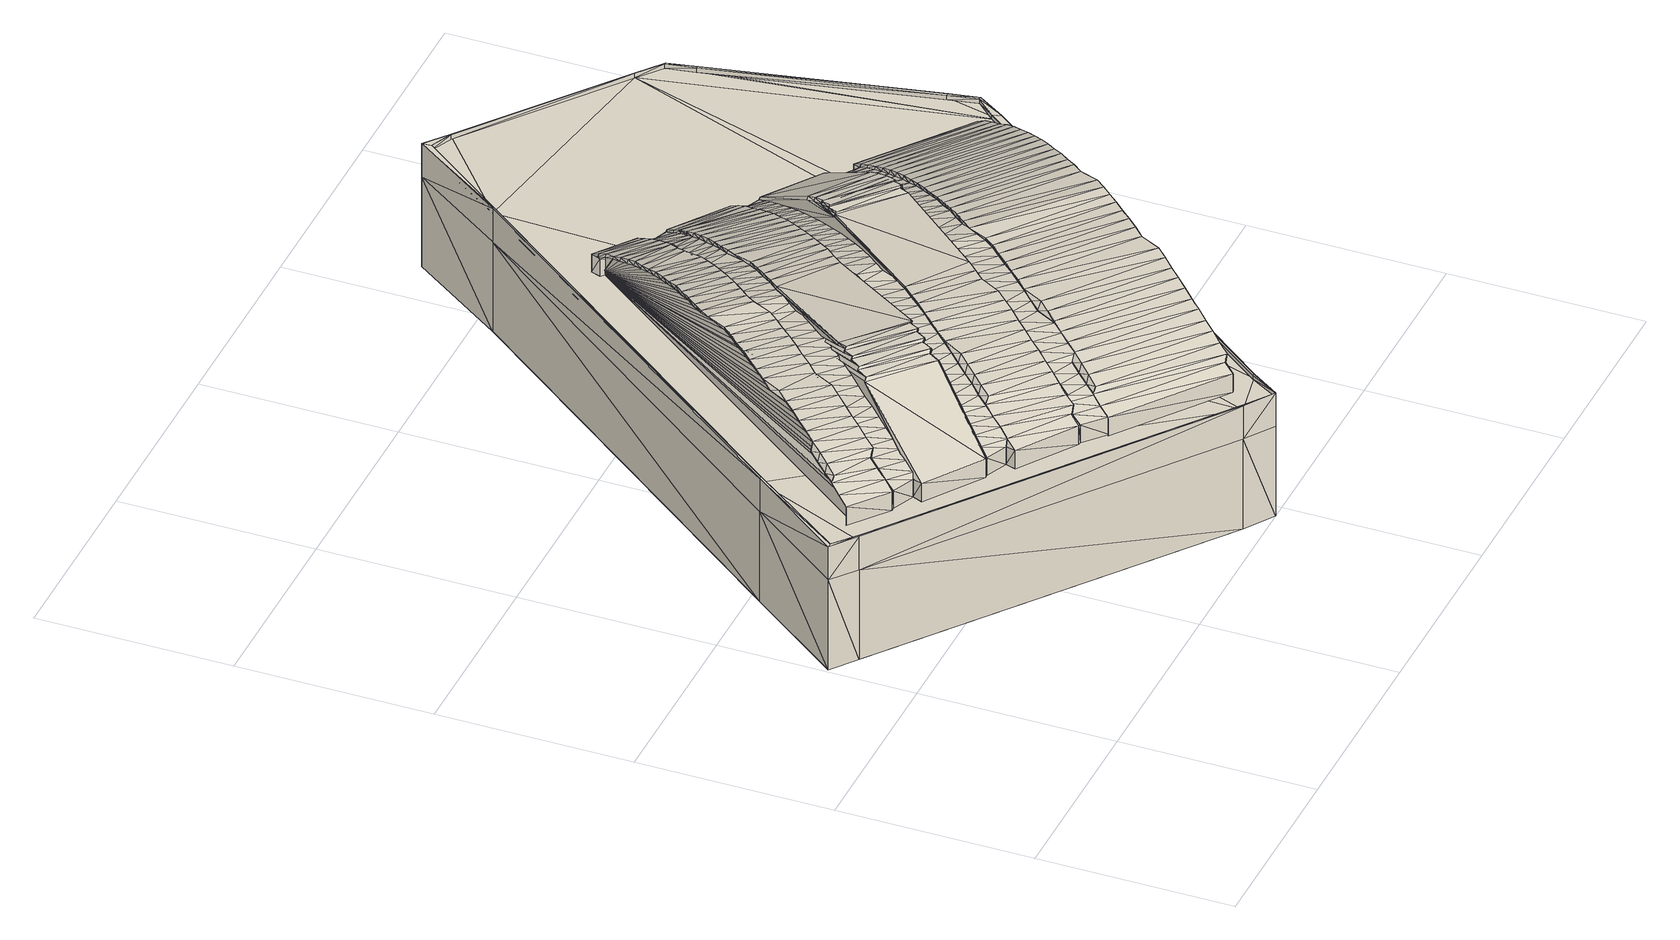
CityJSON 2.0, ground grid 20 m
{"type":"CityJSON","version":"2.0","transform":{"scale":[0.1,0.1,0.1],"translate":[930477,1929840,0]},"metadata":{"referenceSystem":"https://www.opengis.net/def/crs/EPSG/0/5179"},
"CityObjects":{
"building1":{"type":"Building","geometry":[{"type":"MultiSurface","lod":"3","boundaries":[[[0,1,2]],[[3,2,1]],[[4,5,0]],[[1,0,5]],[[6,7,4]],[[5,4,7]],[[8,9,6]],[[7,6,9]],[[10,11,8]],[[9,8,11]],[[12,13,10]],[[11,10,13]],[[14,15,12]],[[13,12,15]],[[16,17,14]],[[15,14,17]],[[18,19,16]],[[17,16,19]],[[20,21,18]],[[19,18,21]],[[22,23,20]],[[21,20,23]],[[24,25,22]],[[23,22,25]],[[26,27,24]],[[25,24,27]],[[28,29,26]],[[27,26,29]],[[30,31,28]],[[29,28,31]],[[32,33,30]],[[31,30,33]],[[34,35,32]],[[33,32,35]],[[36,37,34]],[[35,34,37]],[[38,39,36]],[[37,36,39]],[[40,41,38]],[[39,38,41]],[[42,43,40]],[[41,40,43]],[[44,45,42]],[[43,42,45]],[[46,47,44]],[[45,44,47]],[[48,49,46]],[[47,46,49]],[[50,51,48]],[[49,48,51]],[[52,53,50]],[[51,50,53]],[[54,55,52]],[[53,52,55]],[[56,57,54]],[[55,54,57]],[[58,59,56]],[[57,56,59]],[[60,61,58]],[[59,58,61]],[[62,63,60]],[[61,60,63]],[[64,65,62]],[[63,62,65]],[[66,67,64]],[[65,64,67]],[[68,69,66]],[[67,66,69]],[[70,71,68]],[[69,68,71]],[[72,73,70]],[[71,70,73]],[[74,75,72]],[[73,72,75]],[[76,77,74]],[[75,74,77]],[[78,79,76]],[[77,76,79]],[[80,81,78]],[[79,78,81]],[[82,83,80]],[[81,80,83]],[[84,85,82]],[[83,82,85]],[[86,87,84]],[[85,84,87]],[[88,89,86]],[[87,86,89]],[[90,91,88]],[[89,88,91]],[[92,93,90]],[[91,90,93]],[[94,95,92]],[[93,92,95]],[[96,97,94]],[[95,94,97]],[[98,99,96]],[[97,96,99]],[[100,101,98]],[[99,98,101]],[[102,103,100]],[[101,100,103]],[[104,105,102]],[[103,102,105]],[[106,107,104]],[[105,104,107]],[[108,109,106]],[[107,106,109]],[[110,111,108]],[[109,108,111]],[[112,113,110]],[[111,110,113]],[[114,115,112]],[[113,112,115]],[[116,117,114]],[[115,114,117]],[[118,119,116]],[[117,116,119]],[[120,121,118]],[[119,118,121]],[[122,123,120]],[[121,120,123]],[[124,125,122]],[[123,122,125]],[[126,127,124]],[[125,124,127]],[[128,129,126]],[[127,126,129]],[[130,131,128]],[[129,128,131]],[[132,133,130]],[[131,130,133]],[[134,135,132]],[[133,132,135]],[[136,137,134]],[[135,134,137]],[[138,139,136]],[[137,136,139]],[[140,141,138]],[[139,138,141]],[[142,143,140]],[[141,140,143]],[[144,145,142]],[[143,142,145]],[[146,147,144]],[[145,144,147]],[[148,149,146]],[[147,146,149]],[[150,151,148]],[[149,148,151]],[[152,153,150]],[[151,150,153]],[[154,155,152]],[[153,152,155]],[[2,3,154]],[[155,154,3]],[[156,157,158]],[[159,158,157]],[[160,161,156]],[[157,156,161]],[[162,163,160]],[[161,160,163]],[[164,165,162]],[[163,162,165]],[[166,167,164]],[[165,164,167]],[[168,169,166]],[[167,166,169]],[[170,171,168]],[[169,168,171]],[[172,173,170]],[[171,170,173]],[[174,175,172]],[[173,172,175]],[[176,177,174]],[[175,174,177]],[[178,179,176]],[[177,176,179]],[[180,181,178]],[[179,178,181]],[[182,183,180]],[[181,180,183]],[[184,185,182]],[[183,182,185]],[[186,187,184]],[[185,184,187]],[[188,189,186]],[[187,186,189]],[[190,191,188]],[[189,188,191]],[[192,193,190]],[[191,190,193]],[[194,195,192]],[[193,192,195]],[[196,197,194]],[[195,194,197]],[[198,199,196]],[[197,196,199]],[[200,201,198]],[[199,198,201]],[[202,203,200]],[[201,200,203]],[[204,205,202]],[[203,202,205]],[[206,207,204]],[[205,204,207]],[[208,209,206]],[[207,206,209]],[[210,211,208]],[[209,208,211]],[[212,213,210]],[[211,210,213]],[[214,215,212]],[[213,212,215]],[[216,217,214]],[[215,214,217]],[[218,219,216]],[[217,216,219]],[[220,221,218]],[[219,218,221]],[[222,223,220]],[[221,220,223]],[[224,225,222]],[[223,222,225]],[[226,227,224]],[[225,224,227]],[[228,229,226]],[[227,226,229]],[[230,231,228]],[[229,228,231]],[[232,233,230]],[[231,230,233]],[[234,235,232]],[[233,232,235]],[[236,237,234]],[[235,234,237]],[[238,239,236]],[[237,236,239]],[[240,241,238]],[[239,238,241]],[[242,243,240]],[[241,240,243]],[[244,245,242]],[[243,242,245]],[[246,247,244]],[[245,244,247]],[[248,249,246]],[[247,246,249]],[[250,251,248]],[[249,248,251]],[[252,253,250]],[[251,250,253]],[[254,255,252]],[[253,252,255]],[[256,257,254]],[[255,254,257]],[[258,259,256]],[[257,256,259]],[[260,261,258]],[[259,258,261]],[[262,263,260]],[[261,260,263]],[[264,265,262]],[[263,262,265]],[[266,267,264]],[[265,264,267]],[[268,269,266]],[[267,266,269]],[[270,271,268]],[[269,268,271]],[[158,159,270]],[[271,270,159]],[[272,273,274]],[[275,274,273]],[[276,277,272]],[[273,272,277]],[[278,279,276]],[[277,276,279]],[[280,281,278]],[[279,278,281]],[[282,283,280]],[[281,280,283]],[[284,285,282]],[[283,282,285]],[[286,287,284]],[[285,284,287]],[[288,289,286]],[[287,286,289]],[[290,291,288]],[[289,288,291]],[[292,293,290]],[[291,290,293]],[[294,295,292]],[[293,292,295]],[[296,297,294]],[[295,294,297]],[[298,299,296]],[[297,296,299]],[[300,301,298]],[[299,298,301]],[[302,303,300]],[[301,300,303]],[[304,305,302]],[[303,302,305]],[[306,307,304]],[[305,304,307]],[[308,309,306]],[[307,306,309]],[[310,311,308]],[[309,308,311]],[[312,313,310]],[[311,310,313]],[[314,315,312]],[[313,312,315]],[[316,317,314]],[[315,314,317]],[[318,319,316]],[[317,316,319]],[[320,321,318]],[[319,318,321]],[[322,323,320]],[[321,320,323]],[[324,325,322]],[[323,322,325]],[[326,327,324]],[[325,324,327]],[[328,329,326]],[[327,326,329]],[[330,331,328]],[[329,328,331]],[[332,333,330]],[[331,330,333]],[[334,335,332]],[[333,332,335]],[[336,337,334]],[[335,334,337]],[[338,339,336]],[[337,336,339]],[[340,341,338]],[[339,338,341]],[[342,343,340]],[[341,340,343]],[[344,345,342]],[[343,342,345]],[[346,347,344]],[[345,344,347]],[[348,349,346]],[[347,346,349]],[[350,351,348]],[[349,348,351]],[[352,353,350]],[[351,350,353]],[[354,355,352]],[[353,352,355]],[[356,357,354]],[[355,354,357]],[[358,359,356]],[[357,356,359]],[[360,361,358]],[[359,358,361]],[[362,363,360]],[[361,360,363]],[[364,365,362]],[[363,362,365]],[[366,367,364]],[[365,364,367]],[[368,369,366]],[[367,366,369]],[[370,371,368]],[[369,368,371]],[[372,373,370]],[[371,370,373]],[[374,375,372]],[[373,372,375]],[[376,377,374]],[[375,374,377]],[[378,379,376]],[[377,376,379]],[[380,381,378]],[[379,378,381]],[[382,383,380]],[[381,380,383]],[[384,385,382]],[[383,382,385]],[[386,387,384]],[[385,384,387]],[[274,275,386]],[[387,386,275]],[[388,389,390]],[[391,390,389]],[[392,393,388]],[[389,388,393]],[[394,395,392]],[[393,392,395]],[[396,397,394]],[[395,394,397]],[[398,399,396]],[[397,396,399]],[[400,401,398]],[[399,398,401]],[[402,403,400]],[[401,400,403]],[[404,405,402]],[[403,402,405]],[[406,407,404]],[[405,404,407]],[[408,409,406]],[[407,406,409]],[[410,411,408]],[[409,408,411]],[[412,413,410]],[[411,410,413]],[[414,415,412]],[[413,412,415]],[[416,417,414]],[[415,414,417]],[[418,419,416]],[[417,416,419]],[[420,421,418]],[[419,418,421]],[[422,423,420]],[[421,420,423]],[[424,425,422]],[[423,422,425]],[[426,427,424]],[[425,424,427]],[[428,429,426]],[[427,426,429]],[[430,431,428]],[[429,428,431]],[[432,433,430]],[[431,430,433]],[[434,435,432]],[[433,432,435]],[[436,437,434]],[[435,434,437]],[[438,439,436]],[[437,436,439]],[[440,441,438]],[[439,438,441]],[[442,443,440]],[[441,440,443]],[[444,445,442]],[[443,442,445]],[[446,447,444]],[[445,444,447]],[[448,449,446]],[[447,446,449]],[[450,451,448]],[[449,448,451]],[[452,453,450]],[[451,450,453]],[[454,455,452]],[[453,452,455]],[[456,457,454]],[[455,454,457]],[[458,459,456]],[[457,456,459]],[[460,461,458]],[[459,458,461]],[[462,463,460]],[[461,460,463]],[[464,465,462]],[[463,462,465]],[[466,467,464]],[[465,464,467]],[[468,469,466]],[[467,466,469]],[[470,471,468]],[[469,468,471]],[[472,473,470]],[[471,470,473]],[[474,475,472]],[[473,472,475]],[[476,477,474]],[[475,474,477]],[[478,479,476]],[[477,476,479]],[[480,481,478]],[[479,478,481]],[[482,483,480]],[[481,480,483]],[[484,485,482]],[[483,482,485]],[[486,487,484]],[[485,484,487]],[[488,489,486]],[[487,486,489]],[[490,491,488]],[[489,488,491]],[[492,493,490]],[[491,490,493]],[[494,495,492]],[[493,492,495]],[[496,497,494]],[[495,494,497]],[[498,499,496]],[[497,496,499]],[[500,501,498]],[[499,498,501]],[[502,503,500]],[[501,500,503]],[[504,505,502]],[[503,502,505]],[[506,507,504]],[[505,504,507]],[[508,509,506]],[[507,506,509]],[[510,511,508]],[[509,508,511]],[[512,513,510]],[[511,510,513]],[[514,515,512]],[[513,512,515]],[[516,517,514]],[[515,514,517]],[[518,519,516]],[[517,516,519]],[[520,521,518]],[[519,518,521]],[[522,523,520]],[[521,520,523]],[[524,525,522]],[[523,522,525]],[[526,527,524]],[[525,524,527]],[[528,529,526]],[[527,526,529]],[[530,531,528]],[[529,528,531]],[[532,533,530]],[[531,530,533]],[[534,535,532]],[[533,532,535]],[[536,537,534]],[[535,534,537]],[[538,539,536]],[[537,536,539]],[[540,541,538]],[[539,538,541]],[[542,543,540]],[[541,540,543]],[[390,391,542]],[[543,542,391]],[[544,545,546]],[[547,546,545]],[[548,544,549]],[[546,549,544]],[[550,551,552]],[[553,552,551]],[[554,550,555]],[[552,555,550]],[[556,557,558]],[[559,558,557]],[[560,556,561]],[[558,561,556]],[[562,563,564]],[[565,564,563]],[[566,562,567]],[[564,567,562]],[[568,569,570]],[[571,570,569]],[[572,568,573]],[[570,573,568]],[[564,565,567]],[[565,561,567]],[[552,553,555]],[[555,553,559]],[[559,553,558]],[[558,553,561]],[[553,549,561]],[[546,547,549]],[[549,547,561]],[[561,547,567]],[[567,547,571]],[[547,573,571]],[[573,570,571]],[[574,572,575]],[[545,575,572]],[[575,545,576]],[[544,576,545]],[[576,544,577]],[[548,577,544]],[[577,548,578]],[[551,578,548]],[[578,551,579]],[[550,579,551]],[[579,550,580]],[[554,580,550]],[[580,554,581]],[[557,581,554]],[[581,557,582]],[[556,582,557]],[[582,556,583]],[[560,583,556]],[[583,560,584]],[[563,584,560]],[[584,563,585]],[[562,585,563]],[[585,562,586]],[[566,586,562]],[[586,566,587]],[[569,587,566]],[[587,569,588]],[[568,588,569]],[[588,568,574]],[[572,574,568]],[[589,590,591]],[[590,592,591]],[[593,594,592]],[[595,596,597]],[[596,598,597]],[[598,599,597]],[[599,600,597]],[[597,600,594]],[[594,600,592]],[[601,602,603]],[[603,602,600]],[[600,602,592]],[[592,602,591]],[[545,572,547]],[[573,547,572]],[[551,548,553]],[[549,553,548]],[[557,554,559]],[[555,559,554]],[[563,560,565]],[[561,565,560]],[[569,566,571]],[[567,571,566]],[[76,74,78]],[[154,152,2]],[[2,152,0]],[[152,150,0]],[[0,150,4]],[[150,148,4]],[[4,148,6]],[[148,146,6]],[[6,146,8]],[[146,144,8]],[[8,144,10]],[[144,142,10]],[[10,142,12]],[[142,140,12]],[[12,140,14]],[[140,138,14]],[[14,138,16]],[[138,136,16]],[[16,136,18]],[[136,134,18]],[[18,134,20]],[[134,132,20]],[[20,132,22]],[[132,130,22]],[[22,130,24]],[[130,128,24]],[[24,128,26]],[[128,126,26]],[[26,126,28]],[[126,124,28]],[[28,124,30]],[[124,122,30]],[[30,122,32]],[[122,120,32]],[[32,120,34]],[[120,118,34]],[[34,118,36]],[[118,116,36]],[[36,116,38]],[[116,114,38]],[[38,114,40]],[[114,112,40]],[[40,112,42]],[[112,110,42]],[[42,110,44]],[[110,108,44]],[[44,108,46]],[[108,106,46]],[[46,106,48]],[[106,104,48]],[[48,104,50]],[[104,102,50]],[[50,102,52]],[[102,100,52]],[[52,100,54]],[[100,98,54]],[[54,98,56]],[[98,96,56]],[[56,96,58]],[[96,94,58]],[[58,94,60]],[[94,92,60]],[[60,92,62]],[[92,90,62]],[[62,90,64]],[[90,88,64]],[[64,88,66]],[[88,86,66]],[[66,86,68]],[[68,86,70]],[[86,84,70]],[[70,84,72]],[[84,82,72]],[[72,82,74]],[[82,80,74]],[[74,80,78]],[[77,79,75]],[[79,81,75]],[[81,83,75]],[[155,3,153]],[[3,1,153]],[[153,1,151]],[[1,5,151]],[[151,5,149]],[[5,7,149]],[[149,7,147]],[[7,9,147]],[[147,9,145]],[[9,11,145]],[[145,11,143]],[[11,13,143]],[[143,13,141]],[[13,15,141]],[[141,15,139]],[[15,17,139]],[[139,17,137]],[[17,19,137]],[[137,19,135]],[[19,21,135]],[[135,21,133]],[[21,23,133]],[[133,23,131]],[[23,25,131]],[[131,25,129]],[[25,27,129]],[[129,27,127]],[[27,29,127]],[[127,29,125]],[[29,31,125]],[[125,31,123]],[[31,33,123]],[[123,33,121]],[[33,35,121]],[[121,35,119]],[[35,37,119]],[[119,37,117]],[[37,39,117]],[[117,39,115]],[[39,41,115]],[[115,41,113]],[[41,43,113]],[[113,43,111]],[[43,45,111]],[[111,45,109]],[[45,47,109]],[[109,47,107]],[[47,49,107]],[[107,49,105]],[[49,51,105]],[[105,51,103]],[[51,53,103]],[[103,53,101]],[[53,55,101]],[[101,55,99]],[[55,57,99]],[[99,57,97]],[[57,59,97]],[[97,59,95]],[[59,61,95]],[[95,61,93]],[[61,63,93]],[[93,63,91]],[[63,65,91]],[[91,65,89]],[[65,67,89]],[[89,67,87]],[[67,69,87]],[[69,71,87]],[[87,71,85]],[[71,73,85]],[[85,73,83]],[[83,73,75]],[[212,210,214]],[[270,268,158]],[[158,268,156]],[[268,266,156]],[[156,266,160]],[[266,264,160]],[[160,264,162]],[[264,262,162]],[[162,262,164]],[[262,260,164]],[[164,260,166]],[[260,258,166]],[[166,258,168]],[[258,256,168]],[[168,256,170]],[[256,254,170]],[[170,254,172]],[[254,252,172]],[[172,252,174]],[[252,250,174]],[[174,250,176]],[[250,248,176]],[[176,248,178]],[[248,246,178]],[[178,246,180]],[[246,244,180]],[[180,244,182]],[[244,242,182]],[[182,242,184]],[[242,240,184]],[[184,240,186]],[[240,238,186]],[[186,238,188]],[[238,236,188]],[[188,236,190]],[[190,236,192]],[[236,234,192]],[[234,232,192]],[[192,232,194]],[[232,230,194]],[[194,230,196]],[[230,228,196]],[[196,228,198]],[[228,226,198]],[[198,226,200]],[[226,224,200]],[[200,224,202]],[[224,222,202]],[[202,222,204]],[[222,220,204]],[[204,220,206]],[[220,218,206]],[[206,218,208]],[[218,216,208]],[[208,216,210]],[[210,216,214]],[[213,215,211]],[[215,217,211]],[[271,159,269]],[[159,157,269]],[[269,157,267]],[[157,161,267]],[[267,161,265]],[[161,163,265]],[[265,163,263]],[[163,165,263]],[[263,165,261]],[[165,167,261]],[[261,167,259]],[[167,169,259]],[[259,169,257]],[[169,171,257]],[[257,171,255]],[[171,173,255]],[[255,173,253]],[[173,175,253]],[[253,175,251]],[[175,177,251]],[[251,177,249]],[[177,179,249]],[[249,179,247]],[[179,181,247]],[[247,181,245]],[[181,183,245]],[[245,183,243]],[[183,185,243]],[[243,185,241]],[[185,187,241]],[[241,187,239]],[[187,189,239]],[[239,189,237]],[[189,191,237]],[[191,193,237]],[[237,193,235]],[[235,193,233]],[[193,195,233]],[[233,195,231]],[[195,197,231]],[[231,197,229]],[[197,199,229]],[[229,199,227]],[[199,201,227]],[[227,201,225]],[[201,203,225]],[[225,203,223]],[[203,205,223]],[[223,205,221]],[[205,207,221]],[[221,207,219]],[[207,209,219]],[[219,209,217]],[[217,209,211]],[[328,326,330]],[[386,384,274]],[[274,384,272]],[[384,382,272]],[[272,382,276]],[[382,380,276]],[[276,380,278]],[[380,378,278]],[[278,378,280]],[[378,376,280]],[[280,376,282]],[[376,374,282]],[[282,374,284]],[[374,372,284]],[[284,372,286]],[[372,370,286]],[[286,370,288]],[[370,368,288]],[[288,368,290]],[[368,366,290]],[[290,366,292]],[[292,366,294]],[[366,364,294]],[[364,362,294]],[[294,362,296]],[[362,360,296]],[[296,360,298]],[[360,358,298]],[[298,358,300]],[[358,356,300]],[[300,356,302]],[[356,354,302]],[[302,354,304]],[[354,352,304]],[[304,352,306]],[[352,350,306]],[[306,350,308]],[[350,348,308]],[[308,348,310]],[[348,346,310]],[[310,346,312]],[[346,344,312]],[[312,344,314]],[[344,342,314]],[[314,342,316]],[[342,340,316]],[[316,340,318]],[[340,338,318]],[[318,338,320]],[[320,338,322]],[[338,336,322]],[[322,336,324]],[[336,334,324]],[[324,334,326]],[[334,332,326]],[[326,332,330]],[[329,331,327]],[[331,333,327]],[[333,335,327]],[[387,275,385]],[[275,273,385]],[[385,273,383]],[[273,277,383]],[[383,277,381]],[[277,279,381]],[[381,279,379]],[[279,281,379]],[[379,281,377]],[[281,283,377]],[[377,283,375]],[[283,285,375]],[[375,285,373]],[[285,287,373]],[[373,287,371]],[[287,289,371]],[[371,289,369]],[[289,291,369]],[[369,291,367]],[[291,293,367]],[[293,295,367]],[[367,295,365]],[[365,295,363]],[[295,297,363]],[[363,297,361]],[[297,299,361]],[[361,299,359]],[[299,301,359]],[[359,301,357]],[[301,303,357]],[[357,303,355]],[[303,305,355]],[[355,305,353]],[[305,307,353]],[[353,307,351]],[[307,309,351]],[[351,309,349]],[[309,311,349]],[[349,311,347]],[[311,313,347]],[[347,313,345]],[[313,315,345]],[[345,315,343]],[[315,317,343]],[[343,317,341]],[[317,319,341]],[[341,319,339]],[[319,321,339]],[[321,323,339]],[[339,323,337]],[[323,325,337]],[[337,325,335]],[[335,325,327]],[[464,462,466]],[[542,540,390]],[[390,540,388]],[[540,538,388]],[[388,538,392]],[[538,536,392]],[[392,536,394]],[[536,534,394]],[[394,534,396]],[[534,532,396]],[[396,532,398]],[[532,530,398]],[[398,530,400]],[[530,528,400]],[[400,528,402]],[[528,526,402]],[[402,526,404]],[[526,524,404]],[[404,524,406]],[[524,522,406]],[[406,522,408]],[[522,520,408]],[[408,520,410]],[[520,518,410]],[[410,518,412]],[[518,516,412]],[[412,516,414]],[[516,514,414]],[[414,514,416]],[[514,512,416]],[[416,512,418]],[[512,510,418]],[[418,510,420]],[[510,508,420]],[[420,508,422]],[[508,506,422]],[[422,506,424]],[[506,504,424]],[[424,504,426]],[[504,502,426]],[[426,502,428]],[[502,500,428]],[[428,500,430]],[[500,498,430]],[[430,498,432]],[[498,496,432]],[[432,496,434]],[[496,494,434]],[[434,494,436]],[[494,492,436]],[[436,492,438]],[[492,490,438]],[[438,490,440]],[[490,488,440]],[[440,488,442]],[[488,486,442]],[[442,486,444]],[[486,484,444]],[[444,484,446]],[[484,482,446]],[[446,482,448]],[[482,480,448]],[[448,480,450]],[[480,478,450]],[[450,478,452]],[[478,476,452]],[[452,476,454]],[[476,474,454]],[[454,474,456]],[[456,474,458]],[[474,472,458]],[[458,472,460]],[[472,470,460]],[[460,470,462]],[[470,468,462]],[[462,468,466]],[[465,467,463]],[[467,469,463]],[[469,471,463]],[[543,391,541]],[[391,389,541]],[[541,389,539]],[[389,393,539]],[[539,393,537]],[[393,395,537]],[[537,395,535]],[[395,397,535]],[[535,397,533]],[[397,399,533]],[[533,399,531]],[[399,401,531]],[[531,401,529]],[[401,403,529]],[[529,403,527]],[[403,405,527]],[[527,405,525]],[[405,407,525]],[[525,407,523]],[[407,409,523]],[[523,409,521]],[[409,411,521]],[[521,411,519]],[[411,413,519]],[[519,413,517]],[[413,415,517]],[[517,415,515]],[[415,417,515]],[[515,417,513]],[[417,419,513]],[[513,419,511]],[[419,421,511]],[[511,421,509]],[[421,423,509]],[[509,423,507]],[[423,425,507]],[[507,425,505]],[[425,427,505]],[[505,427,503]],[[427,429,503]],[[503,429,501]],[[429,431,501]],[[501,431,499]],[[431,433,499]],[[499,433,497]],[[433,435,497]],[[497,435,495]],[[435,437,495]],[[495,437,493]],[[437,439,493]],[[493,439,491]],[[439,441,491]],[[491,441,489]],[[441,443,489]],[[489,443,487]],[[443,445,487]],[[487,445,485]],[[445,447,485]],[[485,447,483]],[[447,449,483]],[[483,449,481]],[[449,451,481]],[[481,451,479]],[[451,453,479]],[[479,453,477]],[[453,455,477]],[[477,455,475]],[[455,457,475]],[[457,459,475]],[[475,459,473]],[[459,461,473]],[[473,461,471]],[[471,461,463]],[[604,574,605]],[[575,605,574]],[[606,604,607]],[[605,607,604]],[[590,606,592]],[[607,592,606]],[[605,575,576]],[[607,605,593]],[[576,593,605]],[[592,607,593]],[[577,608,576]],[[593,576,609]],[[608,609,576]],[[609,594,593]],[[608,577,610]],[[578,610,577]],[[609,608,611]],[[610,611,608]],[[594,609,597]],[[611,597,609]],[[610,578,612]],[[579,612,578]],[[611,610,613]],[[612,613,610]],[[597,611,595]],[[613,595,611]],[[612,579,614]],[[580,614,579]],[[613,612,615]],[[614,615,612]],[[595,613,596]],[[615,596,613]],[[614,580,616]],[[581,616,580]],[[615,614,617]],[[616,617,614]],[[596,615,598]],[[617,598,615]],[[616,581,618]],[[582,618,581]],[[617,616,619]],[[618,619,616]],[[598,617,599]],[[619,599,617]],[[618,582,620]],[[583,620,582]],[[619,618,621]],[[620,621,618]],[[599,619,600]],[[621,600,619]],[[620,583,622]],[[584,622,583]],[[621,620,623]],[[622,623,620]],[[600,621,603]],[[623,603,621]],[[622,584,624]],[[585,624,584]],[[623,622,625]],[[624,625,622]],[[603,623,601]],[[625,601,623]],[[624,585,626]],[[586,626,585]],[[625,624,627]],[[626,627,624]],[[601,625,602]],[[627,602,625]],[[626,586,628]],[[587,628,586]],[[627,626,629]],[[628,629,626]],[[602,627,591]],[[629,591,627]],[[628,587,630]],[[588,630,587]],[[629,628,631]],[[630,631,628]],[[591,629,589]],[[631,589,629]],[[630,588,604]],[[574,604,588]],[[631,630,606]],[[604,606,630]],[[589,631,590]],[[606,590,631]],[[328,465,326]],[[463,326,465]],[[326,463,324]],[[461,324,463]],[[324,461,322]],[[459,322,461]],[[322,459,320]],[[457,320,459]],[[320,457,318]],[[455,318,457]],[[318,455,316]],[[453,316,455]],[[316,453,314]],[[451,314,453]],[[314,451,312]],[[449,312,451]],[[312,449,310]],[[447,310,449]],[[310,447,308]],[[445,308,447]],[[308,445,306]],[[443,306,445]],[[306,443,304]],[[441,304,443]],[[304,441,302]],[[439,302,441]],[[302,439,300]],[[437,300,439]],[[300,437,298]],[[435,298,437]],[[298,435,296]],[[433,296,435]],[[296,433,294]],[[431,294,433]],[[294,431,632]],[[429,632,431]],[[632,429,633]],[[427,633,429]],[[633,427,634]],[[425,634,427]],[[634,425,635]],[[423,635,425]],[[635,423,636]],[[421,636,423]],[[636,421,637]],[[419,637,421]],[[637,419,638]],[[417,638,419]],[[638,417,639]],[[415,639,417]],[[639,415,640]],[[413,640,415]],[[640,413,641]],[[411,641,413]],[[641,411,642]],[[409,642,411]],[[642,409,643]],[[407,643,409]],[[643,407,644]],[[405,644,407]],[[644,405,645]],[[403,645,405]],[[645,403,646]],[[401,646,403]],[[646,401,647]],[[399,647,401]],[[647,399,648]],[[397,648,399]],[[648,397,649]],[[395,649,397]],[[649,395,650]],[[393,650,395]],[[650,393,272]],[[389,272,393]],[[272,389,274]],[[391,274,389]],[[212,329,210]],[[327,210,329]],[[210,327,651]],[[325,651,327]],[[651,325,652]],[[323,652,325]],[[652,323,653]],[[321,653,323]],[[653,321,654]],[[319,654,321]],[[654,319,655]],[[317,655,319]],[[655,317,656]],[[315,656,317]],[[656,315,657]],[[313,657,315]],[[657,313,658]],[[311,658,313]],[[658,311,659]],[[309,659,311]],[[659,309,660]],[[307,660,309]],[[660,307,661]],[[305,661,307]],[[661,305,662]],[[303,662,305]],[[662,303,663]],[[301,663,303]],[[663,301,664]],[[299,664,301]],[[664,299,665]],[[297,665,299]],[[665,297,666]],[[295,666,297]],[[666,295,667]],[[668,667,295]],[[667,668,669]],[[670,669,668]],[[669,670,671]],[[672,671,670]],[[671,672,190]],[[673,190,672]],[[190,673,188]],[[674,188,673]],[[188,674,186]],[[675,186,674]],[[186,675,184]],[[676,184,675]],[[184,676,182]],[[677,182,676]],[[182,677,180]],[[678,180,677]],[[180,678,178]],[[679,178,678]],[[178,679,176]],[[680,176,679]],[[176,680,174]],[[681,174,680]],[[174,681,172]],[[682,172,681]],[[172,682,170]],[[683,170,682]],[[170,683,168]],[[684,168,683]],[[168,684,166]],[[685,166,684]],[[166,685,164]],[[686,164,685]],[[164,686,162]],[[687,162,686]],[[162,687,160]],[[688,160,687]],[[160,688,156]],[[273,156,688]],[[156,273,158]],[[275,158,273]],[[76,213,74]],[[211,74,213]],[[74,211,72]],[[689,72,211]],[[72,689,70]],[[690,70,689]],[[70,690,68]],[[691,68,690]],[[68,691,66]],[[692,66,691]],[[66,692,64]],[[693,64,692]],[[64,693,62]],[[694,62,693]],[[62,694,60]],[[695,60,694]],[[60,695,58]],[[696,58,695]],[[58,696,56]],[[697,56,696]],[[56,697,54]],[[698,54,697]],[[54,698,52]],[[699,52,698]],[[52,699,50]],[[700,50,699]],[[50,700,48]],[[701,48,700]],[[48,701,46]],[[702,46,701]],[[46,702,44]],[[703,44,702]],[[44,703,42]],[[704,42,703]],[[42,704,40]],[[705,40,704]],[[40,705,38]],[[706,38,705]],[[38,706,36]],[[707,36,706]],[[36,707,34]],[[191,34,707]],[[34,191,32]],[[189,32,191]],[[32,189,30]],[[187,30,189]],[[30,187,28]],[[185,28,187]],[[28,185,26]],[[183,26,185]],[[26,183,24]],[[181,24,183]],[[24,181,22]],[[179,22,181]],[[22,179,20]],[[177,20,179]],[[20,177,18]],[[175,18,177]],[[18,175,16]],[[173,16,175]],[[16,173,14]],[[171,14,173]],[[14,171,12]],[[169,12,171]],[[12,169,10]],[[167,10,169]],[[10,167,8]],[[165,8,167]],[[8,165,6]],[[163,6,165]],[[6,163,4]],[[161,4,163]],[[4,161,0]],[[157,0,161]],[[0,157,2]],[[159,2,157]],[[708,709,710]],[[709,711,710]],[[710,711,712]],[[712,711,713]],[[713,711,714]],[[714,711,715]],[[715,711,716]],[[716,711,717]],[[717,711,718]],[[718,711,719]],[[719,711,720]],[[720,711,721]],[[721,711,722]],[[722,711,723]],[[723,711,724]],[[724,711,725]],[[725,711,726]],[[726,711,727]],[[727,711,728]],[[728,711,729]],[[729,711,730]],[[730,711,731]],[[731,711,732]],[[732,711,733]],[[733,711,734]],[[734,711,735]],[[735,711,736]],[[736,711,737]],[[737,711,738]],[[738,711,739]],[[739,711,740]],[[740,711,741]],[[741,711,742]],[[742,711,743]],[[743,711,744]],[[744,711,745]],[[745,711,746]],[[324,326,322]],[[326,328,322]],[[274,272,328]],[[272,276,328]],[[276,278,328]],[[278,280,328]],[[280,282,328]],[[282,284,328]],[[284,286,328]],[[286,288,328]],[[288,290,328]],[[290,292,328]],[[292,294,328]],[[294,296,328]],[[296,298,328]],[[298,300,328]],[[300,302,328]],[[302,304,328]],[[304,306,328]],[[306,308,328]],[[308,310,328]],[[310,312,328]],[[312,314,328]],[[314,316,328]],[[316,318,328]],[[318,320,328]],[[328,320,322]],[[325,323,327]],[[275,329,273]],[[273,329,277]],[[277,329,279]],[[279,329,281]],[[281,329,283]],[[283,329,285]],[[285,329,287]],[[287,329,289]],[[289,329,291]],[[291,329,293]],[[293,329,295]],[[295,329,297]],[[297,329,299]],[[299,329,301]],[[301,329,303]],[[303,329,305]],[[305,329,307]],[[307,329,309]],[[309,329,311]],[[311,329,313]],[[313,329,315]],[[315,329,317]],[[317,329,319]],[[319,329,321]],[[321,329,323]],[[323,329,327]],[[194,196,192]],[[196,198,192]],[[198,200,192]],[[200,202,192]],[[202,204,192]],[[204,206,192]],[[206,208,192]],[[208,210,192]],[[210,212,192]],[[158,156,212]],[[156,160,212]],[[160,162,212]],[[162,164,212]],[[164,166,212]],[[166,168,212]],[[168,170,212]],[[170,172,212]],[[172,174,212]],[[174,176,212]],[[176,178,212]],[[178,180,212]],[[180,182,212]],[[182,184,212]],[[184,186,212]],[[186,188,212]],[[188,190,212]],[[212,190,192]],[[747,748,749]],[[750,751,752]],[[752,751,748]],[[751,753,748]],[[753,754,748]],[[754,755,748]],[[755,756,748]],[[756,757,748]],[[757,758,748]],[[758,759,748]],[[759,760,748]],[[760,761,748]],[[761,762,748]],[[762,763,748]],[[763,764,748]],[[764,765,748]],[[765,766,748]],[[766,767,748]],[[767,768,748]],[[768,769,748]],[[769,770,748]],[[770,771,748]],[[771,772,748]],[[772,773,748]],[[773,774,748]],[[774,775,748]],[[775,776,748]],[[776,777,748]],[[777,778,748]],[[778,779,748]],[[779,780,748]],[[780,781,748]],[[781,782,748]],[[782,783,748]],[[783,784,748]],[[784,785,748]],[[748,785,749]],[[195,193,197]],[[159,213,157]],[[157,213,161]],[[161,213,163]],[[163,213,165]],[[165,213,167]],[[167,213,169]],[[169,213,171]],[[171,213,173]],[[173,213,175]],[[175,213,177]],[[177,213,179]],[[179,213,181]],[[181,213,183]],[[183,213,185]],[[185,213,187]],[[187,213,189]],[[189,213,191]],[[191,213,193]],[[213,211,193]],[[211,209,193]],[[209,207,193]],[[207,205,193]],[[205,203,193]],[[203,201,193]],[[201,199,193]],[[193,199,197]]]}]}
},
"vertices":[
[273,120,155],[380,40,155],[273,120,135],[380,40,135],[279,130,161],[386,50,161],[285,140,167],[392,60,167],[291,150,172],[398,70,172],[298,160,177],[405,70,177],[305,170,182],[412,80,182],[313,170,187],[419,90,187],[320,180,191],[427,100,191],[328,190,195],[434,110,195],[335,200,199],[442,120,199],[343,220,202],[450,130,202],[351,230,205],[458,140,205],[360,240,208],[466,150,208],[368,250,210],[475,170,210],[377,260,212],[484,180,212],[385,270,213],[492,190,213],[394,280,214],[501,200,214],[403,290,215],[509,210,215],[411,300,215],[518,220,215],[419,310,215],[526,230,215],[428,330,214],[535,240,214],[437,340,213],[544,260,213],[446,350,212],[552,270,212],[454,360,210],[561,280,210],[463,370,208],[569,290,208],[471,380,205],[578,300,205],[479,390,202],[586,310,202],[487,400,199],[594,320,199],[494,410,195],[601,330,195],[502,420,191],[609,340,191],[509,430,187],[616,350,187],[517,440,182],[624,360,182],[524,450,177],[631,370,177],[531,460,172],[638,380,172],[537,470,167],[644,390,167],[543,480,161],[649,390,161],[549,480,155],[656,400,155],[549,480,135],[656,400,135],[552,490,135],[658,410,135],[552,490,156],[658,410,156],[546,480,163],[653,400,163],[539,470,169],[646,390,169],[533,460,174],[639,380,174],[526,450,180],[633,370,180],[519,440,185],[626,360,185],[511,430,190],[618,350,190],[504,420,194],[611,340,194],[496,410,198],[603,330,198],[488,400,202],[595,320,202],[480,390,205],[587,310,205],[471,380,208],[578,300,208],[463,370,211],[570,290,211],[454,360,213],[561,280,213],[446,350,215],[553,270,215],[438,340,216],[544,260,216],[429,330,217],[536,240,217],[420,320,218],[527,230,218],[411,300,218],[518,220,218],[403,290,218],[509,210,218],[394,280,217],[500,200,217],[385,270,216],[492,190,216],[376,260,215],[483,180,215],[368,250,213],[474,170,213],[359,240,211],[466,150,211],[351,220,208],[458,140,208],[342,210,205],[449,130,205],[334,200,202],[441,120,202],[326,190,198],[433,110,198],[318,180,194],[425,100,194],[311,170,190],[418,90,190],[304,160,185],[410,80,185],[296,150,180],[403,70,180],[289,140,174],[396,60,174],[283,140,169],[389,50,169],[276,130,163],[383,50,163],[271,120,156],[378,40,156],[271,120,135],[378,40,135],[193,190,155],[251,140,155],[193,190,135],[251,140,135],[199,190,161],[256,150,161],[205,200,167],[263,160,167],[211,210,172],[269,160,172],[218,220,177],[275,170,177],[224,230,182],[282,180,182],[232,240,187],[289,190,187],[239,250,191],[297,200,191],[247,260,195],[304,210,195],[255,270,199],[313,220,199],[263,280,202],[320,230,202],[271,290,205],[328,240,205],[279,300,208],[337,250,208],[288,310,210],[345,270,210],[296,320,212],[354,280,212],[304,330,213],[362,290,213],[313,340,214],[371,300,214],[385,440,221],[443,390,221],[389,440,221],[446,400,221],[393,450,221],[451,400,221],[397,450,220],[454,410,220],[401,460,219],[458,410,219],[404,460,217],[462,420,217],[408,470,215],[466,420,215],[412,470,212],[469,430,212],[415,480,209],[473,430,209],[468,550,155],[526,500,155],[468,550,135],[526,500,135],[471,550,135],[529,510,135],[471,550,156],[529,510,156],[418,480,212],[475,440,212],[414,470,215],[471,430,215],[410,470,218],[468,430,218],[406,460,220],[464,420,220],[402,460,222],[459,410,222],[398,450,223],[455,410,223],[393,450,224],[451,400,224],[389,440,224],[446,400,224],[384,440,224],[442,390,224],[313,340,217],[371,300,217],[304,330,216],[362,290,216],[296,320,215],[353,280,215],[287,310,213],[344,260,213],[278,300,211],[336,250,211],[270,290,208],[328,240,208],[262,280,205],[319,230,205],[254,260,202],[311,220,202],[246,250,198],[303,210,198],[238,240,194],[296,200,194],[230,230,190],[288,190,190],[223,220,185],[281,180,185],[216,220,180],[273,170,180],[209,210,174],[266,160,174],[203,200,169],[260,150,169],[196,190,163],[254,150,163],[190,180,156],[248,140,156],[190,180,135],[248,140,135],[113,250,155],[170,200,155],[113,250,135],[170,200,135],[168,320,210],[225,270,210],[171,320,213],[228,280,213],[174,330,215],[232,280,215],[178,330,218],[236,290,218],[182,340,219],[239,290,219],[186,340,221],[243,300,221],[189,350,221],[247,300,221],[194,350,222],[251,310,222],[198,360,221],[255,310,221],[267,450,214],[324,410,214],[276,460,213],[333,420,213],[284,470,212],[342,430,212],[293,480,210],[350,440,210],[301,490,208],[359,450,208],[309,500,205],[367,460,205],[318,520,202],[375,470,202],[326,530,199],[383,480,199],[334,540,195],[391,490,195],[341,550,191],[399,500,191],[349,560,187],[406,510,187],[356,570,182],[413,520,182],[363,570,177],[420,530,177],[369,580,172],[427,540,172],[376,590,167],[433,550,167],[382,600,161],[439,560,161],[388,610,155],[445,560,155],[388,610,135],[445,560,135],[391,610,135],[448,570,135],[391,610,156],[448,570,156],[384,600,163],[442,560,163],[378,590,169],[436,550,169],[371,590,174],[429,540,174],[364,580,180],[422,530,180],[358,570,185],[415,520,185],[350,560,190],[408,510,190],[343,550,194],[400,500,194],[335,540,198],[393,490,198],[327,530,202],[384,480,202],[319,520,205],[376,470,205],[311,510,208],[368,460,208],[302,490,211],[359,450,211],[294,480,213],[351,440,213],[285,470,215],[343,430,215],[276,460,216],[334,420,216],[268,450,217],[325,410,217],[198,360,224],[256,310,224],[194,350,225],[251,310,225],[189,350,224],[247,300,224],[185,340,223],[243,300,223],[181,340,222],[238,290,222],[176,330,220],[234,290,220],[173,330,218],[230,280,218],[169,320,215],[226,280,215],[165,320,212],[223,270,212],[109,240,156],[167,200,156],[109,240,135],[167,200,135],[51,290,155],[89,260,155],[51,290,135],[89,260,135],[57,300,161],[95,270,161],[63,310,167],[101,280,167],[69,320,172],[108,290,172],[76,330,177],[114,300,177],[83,340,182],[121,310,182],[90,340,187],[128,320,187],[98,350,191],[136,320,191],[105,360,195],[143,330,195],[113,370,199],[151,350,199],[121,380,202],[159,360,202],[129,400,205],[168,370,205],[138,410,208],[176,380,208],[146,420,210],[184,390,210],[154,430,212],[193,400,212],[163,440,213],[201,410,213],[171,450,214],[210,420,214],[180,460,215],[218,430,215],[189,470,215],[227,440,215],[197,480,215],[236,460,215],[206,500,214],[244,470,214],[214,510,213],[253,480,213],[223,520,212],[261,490,212],[231,530,210],[270,500,210],[240,540,208],[278,510,208],[248,550,205],[286,520,205],[256,560,202],[294,530,202],[264,570,199],[303,540,199],[272,580,195],[311,550,195],[279,590,191],[318,560,191],[287,600,187],[326,570,187],[294,610,182],[333,580,182],[301,620,177],[340,590,177],[308,630,172],[346,600,172],[314,640,167],[353,610,167],[320,650,161],[359,620,161],[326,650,155],[364,620,155],[326,650,135],[364,620,135],[329,660,135],[368,630,135],[329,660,156],[368,630,156],[323,650,163],[361,620,163],[317,640,169],[355,610,169],[310,630,174],[349,600,174],[303,620,180],[341,590,180],[296,610,185],[334,580,185],[289,600,190],[327,580,190],[281,590,194],[319,570,194],[273,580,198],[312,560,198],[266,570,202],[304,540,202],[258,560,205],[296,530,205],[249,550,208],[288,520,208],[241,540,211],[279,510,211],[232,530,213],[271,500,213],[223,520,215],[262,490,215],[215,510,216],[253,480,216],[206,500,217],[244,470,217],[198,490,218],[236,460,218],[189,470,218],[227,440,218],[180,460,218],[218,430,218],[171,450,217],[209,420,217],[163,440,216],[201,410,216],[154,430,215],[192,400,215],[145,420,213],[183,390,213],[136,410,211],[175,380,211],[128,390,208],[166,370,208],[119,380,205],[158,350,205],[112,370,202],[150,340,202],[104,360,198],[142,330,198],[96,350,194],[134,320,194],[88,340,190],[127,310,190],[81,330,185],[119,300,185],[74,320,180],[113,290,180],[67,310,174],[106,290,174],[61,310,169],[99,280,169],[54,300,163],[93,270,163],[48,290,156],[86,260,156],[48,290,135],[86,260,135],[386,0,102],[356,20,102],[386,0,0],[356,20,0],[406,30,102],[406,30,0],[715,430,102],[695,400,102],[715,430,0],[695,400,0],[709,460,102],[709,460,0],[655,720,102],[661,690,102],[655,720,0],[661,690,0],[629,740,102],[629,740,0],[451,880,102],[476,860,102],[451,880,0],[476,860,0],[381,780,102],[381,780,0],[4,290,102],[80,390,102],[4,290,0],[80,390,0],[30,270,102],[30,270,0],[30,270,140],[356,20,140],[386,0,140],[406,30,140],[695,400,140],[715,430,140],[709,460,140],[661,690,140],[655,720,140],[629,740,140],[476,860,140],[451,880,140],[381,780,140],[80,390,140],[4,290,140],[4,290,135],[30,270,135],[80,390,135],[356,20,135],[386,0,135],[406,30,135],[715,430,135],[709,460,135],[695,400,135],[661,690,135],[655,720,135],[629,740,135],[451,880,135],[381,780,135],[476,860,135],[32,270,140],[358,20,140],[32,270,135],[358,20,135],[404,30,140],[404,30,135],[693,410,140],[693,410,135],[712,430,140],[712,430,135],[706,460,140],[706,460,135],[658,690,140],[658,690,135],[653,720,140],[653,720,135],[628,740,140],[628,740,135],[474,860,140],[474,860,135],[452,870,140],[452,870,135],[383,780,140],[383,780,135],[83,390,140],[83,390,135],[9,290,140],[9,290,135],[259,440,215],[250,430,215],[241,420,215],[233,400,214],[224,390,213],[216,380,212],[207,370,210],[199,360,208],[191,350,205],[183,340,202],[174,330,199],[166,320,195],[159,310,191],[151,300,187],[144,290,182],[137,280,177],[131,270,172],[124,260,167],[118,250,161],[462,540,161],[456,530,167],[450,520,172],[443,510,177],[436,500,182],[429,490,187],[422,480,191],[414,470,195],[406,460,199],[398,450,202],[390,440,205],[382,430,208],[373,420,210],[365,410,212],[356,400,213],[348,390,214],[339,380,215],[316,390,215],[331,370,215],[308,380,215],[322,350,215],[299,370,215],[290,360,214],[282,350,213],[273,340,212],[264,330,210],[256,320,208],[248,300,205],[240,290,202],[232,280,199],[224,270,195],[216,260,191],[209,250,187],[202,240,182],[194,240,177],[188,230,172],[182,220,167],[176,210,161],[519,490,161],[514,490,167],[508,480,172],[501,470,177],[494,460,182],[486,450,187],[479,440,191],[471,430,195],[464,420,199],[456,410,202],[448,400,205],[439,390,208],[431,380,210],[423,370,212],[414,350,213],[405,340,214],[397,330,215],[388,320,215],[379,310,215],[326,640,161],[332,650,155],[320,630,167],[332,650,135],[314,630,172],[307,620,177],[300,610,182],[293,600,187],[286,590,191],[278,580,195],[270,570,199],[262,560,202],[254,550,205],[246,540,208],[237,530,210],[229,510,212],[220,500,213],[211,490,214],[203,480,215],[194,470,215],[186,460,215],[177,450,214],[168,440,213],[160,420,212],[151,410,210],[143,400,208],[134,390,205],[126,380,202],[119,370,199],[111,360,195],[103,350,191],[96,340,187],[89,330,182],[81,320,177],[75,310,172],[69,300,167],[63,300,161],[57,290,155],[57,290,135],[374,50,135],[649,410,135],[374,50,155],[644,400,161],[638,390,167],[649,410,155],[631,380,172],[625,370,177],[618,360,182],[611,360,187],[603,350,191],[596,340,195],[588,330,199],[580,320,202],[572,300,205],[563,290,208],[555,280,210],[546,270,212],[538,260,213],[529,250,214],[521,240,215],[512,230,215],[504,220,215],[495,200,214],[486,190,213],[478,180,212],[469,170,210],[461,160,208],[453,150,205],[444,140,202],[436,130,199],[429,120,195],[421,110,191],[414,100,187],[406,90,182],[399,80,177],[393,70,172],[386,60,167],[381,50,161]
]}
